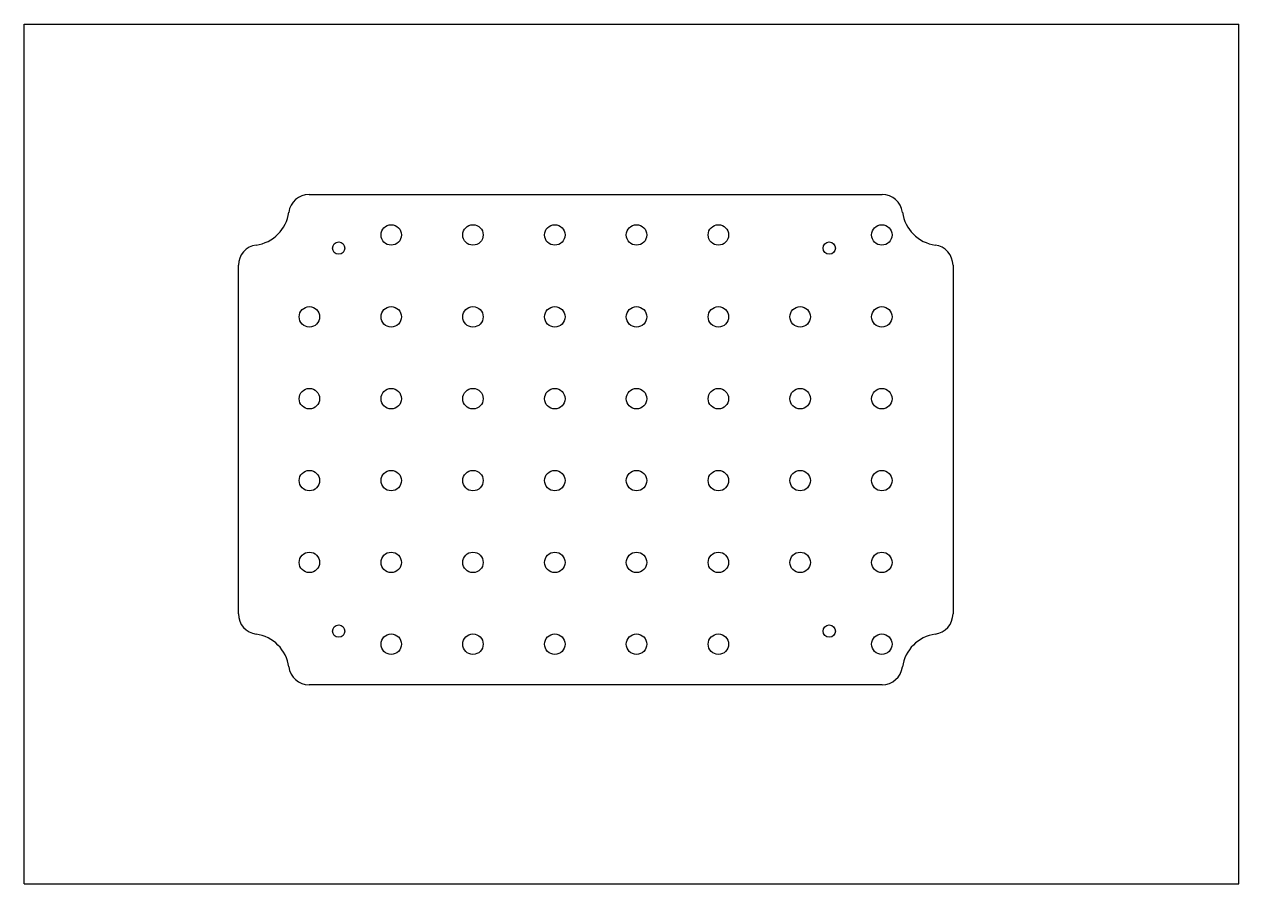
# Model space of a CAD drawing. Header units: inches. Extents: x 0 to 11.7, y 0 to 8.3.
import ezdxf

# ---------------------------------------------------------------- set-up
doc = ezdxf.new("R2010")
doc.units = ezdxf.units.IN
doc.header["$LTSCALE"] = 0.64311
doc.header["$MEASUREMENT"] = 0
doc.layers.get('0').update_dxf_attribs({"linetype": 'CONTINUOUS'})
doc.layers.add('02___PRT_ALL_AXES', color=7, linetype='CONTINUOUS')

msp = doc.modelspace()

# ---------------------------------------------------------------- linework, layer by layer
at = {"color": 7, "linetype": 'Continuous'}
for p, q in [((0, 0), (0, 8.268)), ((0, 8.268), (11.693, 8.268)), ((11.693, 0), (11.693, 8.268)), ((2.742, 6.63), (8.26, 6.63)), ((2.061, 2.596), (2.061, 5.949)), ((8.942, 5.949), (8.942, 2.596)), ((8.26, 1.914), (2.742, 1.914)), ((0, 0), (11.693, 0))]:
    msp.add_line(p, q, dxfattribs=at)
for centre, radius, start, end in [((2.742, 6.433), 0.197, 90, 172.4879), ((8.26, 6.433), 0.197, 7.5121, 90), ((2.184, 6.507), 0.366, 277.5121, 352.4879), ((8.819, 6.507), 0.366, 187.5121, 262.4879), ((2.258, 5.949), 0.197, 97.5121, 180), ((8.745, 5.949), 0.197, 0, 82.4879), ((2.258, 2.596), 0.197, 180, 262.4879), ((8.745, 2.596), 0.197, 277.5121, 360), ((2.184, 2.037), 0.366, 7.5121, 82.4879), ((8.819, 2.037), 0.366, 97.5121, 172.4879), ((2.742, 2.111), 0.197, 187.5121, 270), ((8.26, 2.111), 0.197, 270, 352.4879)]:
    msp.add_arc(centre, radius, start, end, dxfattribs=at)
at = {"layer": '02___PRT_ALL_AXES', "color": 7, "linetype": 'Continuous'}
for centre, radius in [((3.533, 6.241), 0.0984), ((4.32, 6.241), 0.0984), ((5.108, 6.241), 0.0984), ((5.895, 6.241), 0.0984), ((6.683, 6.241), 0.0984), ((8.257, 6.241), 0.0984), ((3.027, 6.115), 0.0591), ((7.751, 6.115), 0.0591), ((2.745, 5.453), 0.0984), ((3.533, 5.453), 0.0984), ((4.32, 5.453), 0.0984), ((5.108, 5.453), 0.0984), ((5.895, 5.453), 0.0984), ((6.683, 5.453), 0.0984), ((7.47, 5.453), 0.0984), ((8.257, 5.453), 0.0984), ((2.745, 4.666), 0.0984), ((3.533, 4.666), 0.0984), ((4.32, 4.666), 0.0984), ((5.108, 4.666), 0.0984), ((5.895, 4.666), 0.0984), ((6.683, 4.666), 0.0984), ((7.47, 4.666), 0.0984), ((8.257, 4.666), 0.0984), ((2.745, 3.878), 0.0984), ((3.533, 3.878), 0.0984), ((4.32, 3.878), 0.0984), ((5.108, 3.878), 0.0984), ((5.895, 3.878), 0.0984), ((6.683, 3.878), 0.0984), ((7.47, 3.878), 0.0984), ((8.257, 3.878), 0.0984), ((2.745, 3.091), 0.0984), ((3.533, 3.091), 0.0984), ((4.32, 3.091), 0.0984), ((5.108, 3.091), 0.0984), ((5.895, 3.091), 0.0984), ((6.683, 3.091), 0.0984), ((7.47, 3.091), 0.0984), ((8.257, 3.091), 0.0984), ((3.027, 2.43), 0.0591), ((7.751, 2.43), 0.0591), ((3.533, 2.304), 0.0984), ((4.32, 2.304), 0.0984), ((5.108, 2.304), 0.0984), ((5.895, 2.304), 0.0984), ((6.683, 2.304), 0.0984), ((8.257, 2.304), 0.0984)]:
    msp.add_circle(centre, radius, dxfattribs=at)

doc.saveas('drawing.dxf')
